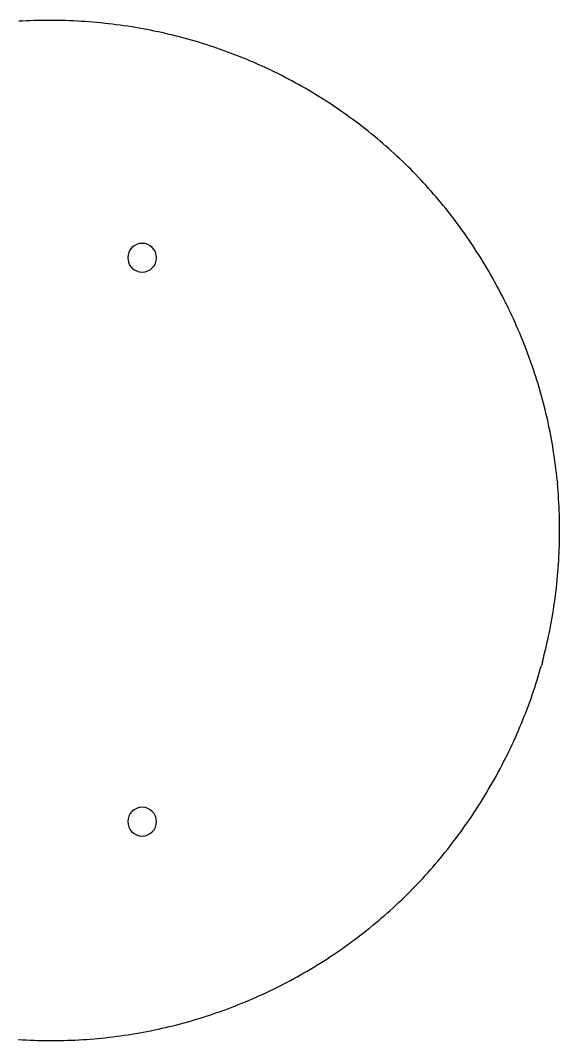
# Model space of a CAD drawing. Header units: millimetres. Extents: x -180 to 2481, y -290 to 1167.
# Drawn here: x 1038.4 to 1113.3, y 1024.7 to 1166.6 of the extents above; entities that cross this region are included whole.
import ezdxf

# ---------------------------------------------------------------- set-up
doc = ezdxf.new("R2010")
doc.units = ezdxf.units.MM

# ---------------------------------------------------------------- blocks, each defined once
blk = doc.blocks.new('Cargo Text')
at = {"color": 7, "ltscale": 0.013322}
for p, q in [((-16.265464, 140.34062), (-15.743146, 140.446118)), ((-67.668363, 45.056944), (-67.862168, 45.55335))]:
    blk.add_line(p, q, dxfattribs=at)
at = {"color": 7, "ltscale": 0.013332}
blk.add_line((-15.743146, 140.446118), (-15.219653, 140.547773), dxfattribs=at)
at = {"color": 7, "ltscale": 0.013343}
blk.add_line((-15.219653, 140.547773), (-14.694989, 140.645582), dxfattribs=at)
at = {"color": 7, "ltscale": 0.013354}
blk.add_line((-14.694989, 140.645582), (-14.169157, 140.73954), dxfattribs=at)
at = {"color": 7, "ltscale": 0.013366}
blk.add_line((-14.169157, 140.73954), (-13.642162, 140.829643), dxfattribs=at)
at = {"color": 7, "ltscale": 0.013379}
blk.add_line((-13.642162, 140.829643), (-13.114008, 140.915886), dxfattribs=at)
at = {"color": 7, "ltscale": 0.013392}
blk.add_line((-13.114008, 140.915886), (-12.584698, 140.998267), dxfattribs=at)
at = {"color": 7, "ltscale": 0.013406}
blk.add_line((-12.584698, 140.998267), (-12.054237, 141.076778), dxfattribs=at)
at = {"color": 7, "ltscale": 0.013421}
blk.add_line((-12.054237, 141.076778), (-11.522629, 141.151417), dxfattribs=at)
at = {"color": 7, "ltscale": 0.013436}
for p, q in [((-11.522629, 141.151417), (-10.989877, 141.222178)), ((-65.518555, 40.157248), (-65.750892, 40.641887))]:
    blk.add_line(p, q, dxfattribs=at)
at = {"color": 7, "ltscale": 0.013452}
blk.add_line((-10.989877, 141.222178), (-10.455987, 141.289056), dxfattribs=at)
at = {"color": 7, "ltscale": 0.013468}
blk.add_line((-10.455987, 141.289056), (-9.920962, 141.352045), dxfattribs=at)
at = {"color": 7, "ltscale": 0.013485}
blk.add_line((-9.920962, 141.352045), (-9.384806, 141.411141), dxfattribs=at)
at = {"color": 7, "ltscale": 0.013503}
blk.add_line((-9.384806, 141.411141), (-8.847524, 141.466337), dxfattribs=at)
at = {"color": 7, "ltscale": 0.013521}
blk.add_line((-8.847524, 141.466337), (-8.30912, 141.517629), dxfattribs=at)
at = {"color": 7, "ltscale": 0.01354}
blk.add_line((-8.30912, 141.517629), (-7.769598, 141.56501), dxfattribs=at)
at = {"color": 7, "ltscale": 0.013559}
blk.add_line((-7.769598, 141.56501), (-7.228962, 141.608475), dxfattribs=at)
at = {"color": 7, "ltscale": 0.01358}
blk.add_line((-7.228962, 141.608475), (-6.687218, 141.648016), dxfattribs=at)
at = {"color": 7, "ltscale": 0.0136}
for p, q in [((-6.687218, 141.648016), (-6.144369, 141.683629)), ((-66.380942, 99.80822), (-66.156857, 100.303939))]:
    blk.add_line(p, q, dxfattribs=at)
at = {"color": 7, "ltscale": 0.013622}
blk.add_line((-6.144369, 141.683629), (-5.60042, 141.715306), dxfattribs=at)
at = {"color": 7, "ltscale": 0.013644}
blk.add_line((-5.60042, 141.715306), (-5.055375, 141.743041), dxfattribs=at)
at = {"color": 7, "ltscale": 0.013666}
blk.add_line((-5.055375, 141.743041), (-4.50924, 141.766828), dxfattribs=at)
at = {"color": 7, "ltscale": 0.01369}
blk.add_line((-4.50924, 141.766828), (-3.962019, 141.78666), dxfattribs=at)
at = {"color": 7, "ltscale": 0.007567}
blk.add_line((-3.962019, 141.78666), (-3.6595, 141.7959), dxfattribs=at)
at = {"color": 7, "ltscale": 0.009631}
blk.add_line((-3.6595, 141.7959), (-3.274403, 141.805833), dxfattribs=at)
at = {"color": 7, "ltscale": 0.013193}
blk.add_line((-3.274403, 141.805833), (-2.746777, 141.815983), dxfattribs=at)
at = {"color": 7, "ltscale": 0.013198}
for p, q in [((-2.746777, 141.815983), (-2.218894, 141.822136)), ((-6.85394, 0.141972), (-7.380427, 0.180914))]:
    blk.add_line(p, q, dxfattribs=at)
at = {"color": 7, "ltscale": 0.013204}
blk.add_line((-2.218894, 141.822136), (-1.690748, 141.824293), dxfattribs=at)
at = {"color": 7, "ltscale": 0.01321}
blk.add_line((-1.690748, 141.824293), (-1.162339, 141.822451), dxfattribs=at)
at = {"color": 7, "ltscale": 0.013218}
blk.add_line((-1.162339, 141.822451), (-0.633669, 141.816608), dxfattribs=at)
at = {"color": 7, "ltscale": 0.013226}
for p, q in [((-0.633669, 141.816608), (-0.104739, 141.806763)), ((-11.05943, 0.565368), (-11.583693, 0.636241))]:
    blk.add_line(p, q, dxfattribs=at)
at = {"color": 7, "ltscale": 0.013234}
blk.add_line((-0.104739, 141.806763), (0.424449, 141.792912), dxfattribs=at)
at = {"color": 7, "ltscale": 0.013244}
for p, q in [((0.424449, 141.792912), (0.953895, 141.775054)), ((-14.197964, 1.050207), (-14.71918, 1.144891))]:
    blk.add_line(p, q, dxfattribs=at)
at = {"color": 7, "ltscale": 0.013254}
for p, q in [((0.953895, 141.775054), (1.483597, 141.753186)), ((-44.974928, 14.684032), (-45.393176, 15.009797)), ((-16.278962, 1.452632), (-16.797491, 1.563091))]:
    blk.add_line(p, q, dxfattribs=at)
at = {"color": 7, "ltscale": 0.013265}
for p, q in [((1.483597, 141.753186), (2.013553, 141.727304)), ((-42.846355, 13.102204), (-43.276959, 13.412235)), ((-18.86375, 2.044152), (-19.378187, 2.174189))]:
    blk.add_line(p, q, dxfattribs=at)
at = {"color": 7, "ltscale": 0.013276}
for p, q in [((2.013553, 141.727304), (2.543762, 141.697406)), ((-69.433527, 50.072495), (-69.588922, 50.58028)), ((-40.213445, 11.310064), (-40.657995, 11.600557)), ((-21.935986, 2.882626), (-22.444442, 3.035906))]:
    blk.add_line(p, q, dxfattribs=at)
at = {"color": 7, "ltscale": 0.013252}
for p, q in [((-21.932238, 138.927455), (-21.423115, 139.075016)), ((-26.458753, 137.428193), (-25.960802, 137.609982)), ((-15.759712, 1.346109), (-16.278962, 1.452632))]:
    blk.add_line(p, q, dxfattribs=at)
at = {"color": 7, "ltscale": 0.013255}
blk.add_line((-21.423115, 139.075016), (-20.912771, 139.218766), dxfattribs=at)
at = {"color": 7, "ltscale": 0.013259}
for p, q in [((-20.912771, 139.218766), (-20.401212, 139.358702)), ((-72.188692, 63.520196), (-72.241469, 64.047938)), ((-17.315267, 1.677479), (-17.832258, 1.79579))]:
    blk.add_line(p, q, dxfattribs=at)
at = {"color": 7, "ltscale": 0.013263}
for p, q in [((-20.401212, 139.358702), (-19.888442, 139.494824)), ((-43.276959, 13.412235), (-43.705145, 13.725453)), ((-18.348429, 1.918016), (-18.86375, 2.044152))]:
    blk.add_line(p, q, dxfattribs=at)
at = {"color": 7, "ltscale": 0.013268}
blk.add_line((-19.888442, 139.494824), (-19.374463, 139.627127), dxfattribs=at)
at = {"color": 7, "ltscale": 0.013274}
blk.add_line((-19.374463, 139.627127), (-18.859282, 139.75561), dxfattribs=at)
at = {"color": 7, "ltscale": 0.01328}
for p, q in [((-18.859282, 139.75561), (-18.342901, 139.880271)), ((-69.111219, 49.060295), (-69.274293, 49.565832))]:
    blk.add_line(p, q, dxfattribs=at)
at = {"color": 7, "ltscale": 0.013287}
for p, q in [((-18.342901, 139.880271), (-17.825325, 140.001105)), ((-36.115613, 8.847323), (-36.579199, 9.107265)), ((-26.469466, 4.399669), (-26.966789, 4.587175)), ((-25.97078, 4.215923), (-26.469466, 4.399669))]:
    blk.add_line(p, q, dxfattribs=at)
at = {"color": 7, "ltscale": 0.013295}
for p, q in [((-17.825325, 140.001105), (-17.306557, 140.11811)), ((-29.653828, 136.158624), (-29.163752, 136.365123)), ((-44.714069, 127.390828), (-44.290111, 127.711855))]:
    blk.add_line(p, q, dxfattribs=at)
at = {"color": 7, "ltscale": 0.013303}
blk.add_line((-17.306557, 140.11811), (-16.786602, 140.231283), dxfattribs=at)
at = {"color": 7, "ltscale": 0.013312}
for p, q in [((-16.786602, 140.231283), (-16.265464, 140.34062)), ((-72.413117, 66.166517), (-72.446142, 66.697991))]:
    blk.add_line(p, q, dxfattribs=at)
at = {"color": 7, "ltscale": 0.01325}
for p, q in [((-25.960802, 137.609982), (-25.461591, 137.787972)), ((-32.074946, 135.073468), (-31.594634, 135.297507)), ((-42.573596, 128.961485), (-42.139323, 129.265272)), ((-72.131977, 62.993245), (-72.188692, 63.520196))]:
    blk.add_line(p, q, dxfattribs=at)
at = {"color": 7, "ltscale": 0.013248}
for p, q in [((-25.461591, 137.787972), (-24.961126, 137.962162)), ((-22.946809, 138.620909), (-22.440138, 138.776086))]:
    blk.add_line(p, q, dxfattribs=at)
at = {"color": 7, "ltscale": 0.013246}
for p, q in [((-24.961126, 137.962162), (-24.459411, 138.132552)), ((-24.459411, 138.132552), (-23.95645, 138.299141)), ((-23.95645, 138.299141), (-23.452248, 138.461927)), ((-23.452248, 138.461927), (-22.946809, 138.620909)), ((-46.222001, 15.670561), (-46.632525, 16.005517)), ((-14.71918, 1.144891), (-15.239773, 1.243526))]:
    blk.add_line(p, q, dxfattribs=at)
at = {"color": 7, "ltscale": 0.013249}
for p, q in [((-22.440138, 138.776086), (-21.932238, 138.927455)), ((-69.725643, 90.767546), (-69.57388, 91.27533)), ((-45.808876, 15.338647), (-46.222001, 15.670561)), ((-15.239773, 1.243526), (-15.759712, 1.346109))]:
    blk.add_line(p, q, dxfattribs=at)
at = {"color": 7, "ltscale": 0.013306}
for p, q in [((-29.163752, 136.365123), (-28.671732, 136.568102)), ((-45.135947, 127.066353), (-44.714069, 127.390828))]:
    blk.add_line(p, q, dxfattribs=at)
at = {"color": 7, "ltscale": 0.009751}
blk.add_line((-28.671732, 136.568102), (-28.310199, 136.714502), dxfattribs=at)
at = {"color": 7, "ltscale": 0.009828}
blk.add_line((-28.310199, 136.714502), (-27.944996, 136.860045), dxfattribs=at)
at = {"color": 7, "ltscale": 0.013264}
for p, q in [((-27.944996, 136.860045), (-27.450859, 137.053223)), ((-69.57388, 91.27533), (-69.418128, 91.782496))]:
    blk.add_line(p, q, dxfattribs=at)
at = {"color": 7, "ltscale": 0.01326}
blk.add_line((-27.450859, 137.053223), (-26.955441, 137.242607), dxfattribs=at)
at = {"color": 7, "ltscale": 0.013256}
for p, q in [((-26.955441, 137.242607), (-26.458753, 137.428193)), ((-44.554156, 14.361372), (-44.974928, 14.684032))]:
    blk.add_line(p, q, dxfattribs=at)
at = {"color": 7, "ltscale": 0.013236}
for p, q in [((-33.029682, 134.614907), (-32.553296, 134.845934)), ((-41.703001, 129.565609), (-41.264637, 129.862495)), ((-58.356833, 113.576033), (-58.040137, 114.000288)), ((-69.87342, 90.25915), (-69.725643, 90.767546))]:
    blk.add_line(p, q, dxfattribs=at)
at = {"color": 7, "ltscale": 0.013243}
for p, q in [((-32.553296, 134.845934), (-32.074946, 135.073468)), ((-46.632525, 16.005517), (-47.040425, 16.343493))]:
    blk.add_line(p, q, dxfattribs=at)
at = {"color": 7, "ltscale": 0.013258}
for p, q in [((-31.594634, 135.297507), (-31.112363, 135.518046)), ((-44.130886, 14.041839), (-44.554156, 14.361372))]:
    blk.add_line(p, q, dxfattribs=at)
at = {"color": 7, "ltscale": 0.013266}
for p, q in [((-31.112363, 135.518046), (-30.628136, 135.735081)), ((-43.43598, 128.343566), (-43.005817, 128.65425))]:
    blk.add_line(p, q, dxfattribs=at)
at = {"color": 7, "ltscale": 0.013275}
for p, q in [((-30.628136, 135.735081), (-30.141957, 135.948608)), ((-43.86408, 128.029435), (-43.43598, 128.343566)), ((-69.888188, 51.599208), (-70.032059, 52.110343)), ((-69.740475, 51.089186), (-69.888188, 51.599208)), ((-69.588922, 50.58028), (-69.740475, 51.089186)), ((-40.657995, 11.600557), (-41.100288, 11.894354)), ((-21.426452, 2.733199), (-21.935986, 2.882626))]:
    blk.add_line(p, q, dxfattribs=at)
at = {"color": 7, "ltscale": 0.013285}
for p, q in [((-30.141957, 135.948608), (-29.653828, 136.158624)), ((-37.040785, 9.370672), (-37.50034, 9.637525)), ((-24.969441, 3.859757), (-25.470761, 4.035949))]:
    blk.add_line(p, q, dxfattribs=at)
at = {"color": 7, "ltscale": 0.013211}
for p, q in [((-35.846544, 133.155594), (-35.382019, 133.407507)), ((-39.042333, 131.295143), (-38.591807, 131.571307)), ((-70.157022, 89.240542), (-70.017212, 89.750147))]:
    blk.add_line(p, q, dxfattribs=at)
at = {"color": 7, "ltscale": 0.013213}
for p, q in [((-35.382019, 133.407507), (-34.915507, 133.655945)), ((-39.490843, 131.015522), (-39.042333, 131.295143))]:
    blk.add_line(p, q, dxfattribs=at)
at = {"color": 7, "ltscale": 0.013217}
for p, q in [((-34.915507, 133.655945), (-34.447015, 133.900908)), ((-39.937333, 130.732446), (-39.490843, 131.015522))]:
    blk.add_line(p, q, dxfattribs=at)
at = {"color": 7, "ltscale": 0.013221}
blk.add_line((-34.447015, 133.900908), (-33.976544, 134.142391), dxfattribs=at)
at = {"color": 7, "ltscale": 0.013225}
for p, q in [((-33.976544, 134.142391), (-33.504099, 134.380392)), ((-40.824234, 130.155931), (-40.381798, 130.445915)), ((-49.039672, 18.077913), (-49.431301, 18.433549))]:
    blk.add_line(p, q, dxfattribs=at)
at = {"color": 7, "ltscale": 0.01323}
for p, q in [((-33.504099, 134.380392), (-33.029682, 134.614907)), ((-41.264637, 129.862495), (-40.824234, 130.155931))]:
    blk.add_line(p, q, dxfattribs=at)
at = {"color": 7, "ltscale": 0.013208}
for p, q in [((-38.13927, 131.844012), (-37.684725, 132.113257)), ((-36.769627, 132.641359), (-36.309082, 132.900211)), ((-71.78949, 60.37085), (-71.865828, 60.893633)), ((-50.96962, 19.8845), (-51.347034, 20.254223))]:
    blk.add_line(p, q, dxfattribs=at)
at = {"color": 7, "ltscale": 0.013207}
for p, q in [((-37.684725, 132.113257), (-37.228176, 132.37904)), ((-37.228176, 132.37904), (-36.769627, 132.641359))]:
    blk.add_line(p, q, dxfattribs=at)
at = {"color": 7, "ltscale": 0.013209}
for p, q in [((-36.309082, 132.900211), (-35.846544, 133.155594)), ((-38.591807, 131.571307), (-38.13927, 131.844012)), ((-8.432879, 0.270794), (-8.958778, 0.321727))]:
    blk.add_line(p, q, dxfattribs=at)
at = {"color": 7, "ltscale": 0.01322}
blk.add_line((-40.381798, 130.445915), (-39.937333, 130.732446), dxfattribs=at)
at = {"color": 7, "ltscale": 0.013242}
blk.add_line((-42.139323, 129.265272), (-41.703001, 129.565609), dxfattribs=at)
at = {"color": 7, "ltscale": 0.013284}
for p, q in [((-44.290111, 127.711855), (-43.86408, 128.029435)), ((-37.50034, 9.637525), (-37.957837, 9.907809))]:
    blk.add_line(p, q, dxfattribs=at)
at = {"color": 7, "ltscale": 0.013257}
for p, q in [((-43.005817, 128.65425), (-42.573596, 128.961485)), ((-58.670815, 113.148712), (-58.356833, 113.576033)), ((-16.797491, 1.563091), (-17.315267, 1.677479))]:
    blk.add_line(p, q, dxfattribs=at)
at = {"color": 7, "ltscale": 0.013342}
blk.add_line((-46.389047, 126.072242), (-45.973442, 126.40706), dxfattribs=at)
at = {"color": 7, "ltscale": 0.01333}
blk.add_line((-45.973442, 126.40706), (-45.55574, 126.738431), dxfattribs=at)
at = {"color": 7, "ltscale": 0.013317}
blk.add_line((-45.55574, 126.738431), (-45.135947, 127.066353), dxfattribs=at)
at = {"color": 7, "ltscale": 0.0134}
for p, q in [((-48.030374, 124.69848), (-47.623219, 125.047095)), ((-60.497404, 110.520225), (-60.199827, 110.966009)), ((-68.215914, 95.314868), (-68.028138, 95.81688))]:
    blk.add_line(p, q, dxfattribs=at)
at = {"color": 7, "ltscale": 0.013385}
blk.add_line((-47.623219, 125.047095), (-47.213941, 125.39226), dxfattribs=at)
at = {"color": 7, "ltscale": 0.01337}
blk.add_line((-47.213941, 125.39226), (-46.802549, 125.733975), dxfattribs=at)
at = {"color": 7, "ltscale": 0.013356}
blk.add_line((-46.802549, 125.733975), (-46.389047, 126.072242), dxfattribs=at)
at = {"color": 7, "ltscale": 0.013469}
blk.add_line((-49.239016, 123.63195), (-49.637616, 123.269503), dxfattribs=at)
at = {"color": 7, "ltscale": 0.01345}
blk.add_line((-49.239016, 123.63195), (-48.838291, 123.990898), dxfattribs=at)
at = {"color": 7, "ltscale": 0.013433}
blk.add_line((-48.838291, 123.990898), (-48.4354, 124.346415), dxfattribs=at)
at = {"color": 7, "ltscale": 0.013416}
blk.add_line((-48.4354, 124.346415), (-48.030374, 124.69848), dxfattribs=at)
at = {"color": 7, "ltscale": 0.012961}
blk.add_line((-51.143956, 121.845795), (-50.771316, 122.206252), dxfattribs=at)
at = {"color": 7, "ltscale": 0.012956}
blk.add_line((-50.771316, 122.206252), (-50.396045, 122.563688), dxfattribs=at)
at = {"color": 7, "ltscale": 0.012952}
blk.add_line((-50.396045, 122.563688), (-50.018144, 122.918105), dxfattribs=at)
at = {"color": 7, "ltscale": 0.012949}
blk.add_line((-50.018144, 122.918105), (-49.637616, 123.269503), dxfattribs=at)
at = {"color": 7, "ltscale": 0.012988}
blk.add_line((-52.608163, 120.373749), (-52.246068, 120.746296), dxfattribs=at)
at = {"color": 7, "ltscale": 0.01298}
blk.add_line((-52.246068, 120.746296), (-51.881334, 121.115818), dxfattribs=at)
at = {"color": 7, "ltscale": 0.012973}
blk.add_line((-51.881334, 121.115818), (-51.513962, 121.482318), dxfattribs=at)
at = {"color": 7, "ltscale": 0.012967}
blk.add_line((-51.513962, 121.482318), (-51.143956, 121.845795), dxfattribs=at)
at = {"color": 7, "ltscale": 0.013027}
blk.add_line((-54.030097, 118.853295), (-53.678586, 119.237952), dxfattribs=at)
at = {"color": 7, "ltscale": 0.013016}
blk.add_line((-53.678586, 119.237952), (-53.324425, 119.619579), dxfattribs=at)
at = {"color": 7, "ltscale": 0.013006}
blk.add_line((-53.324425, 119.619579), (-52.967617, 119.998178), dxfattribs=at)
at = {"color": 7, "ltscale": 0.012997}
blk.add_line((-52.967617, 119.998178), (-52.608163, 120.373749), dxfattribs=at)
at = {"color": 7, "ltscale": 0.013064}
blk.add_line((-55.068693, 117.681126), (-54.725154, 118.074884), dxfattribs=at)
at = {"color": 7, "ltscale": 0.013051}
blk.add_line((-54.725154, 118.074884), (-54.378954, 118.465607), dxfattribs=at)
at = {"color": 7, "ltscale": 0.013038}
blk.add_line((-54.378954, 118.465607), (-54.030097, 118.853295), dxfattribs=at)
at = {"color": 7, "ltscale": 0.013124}
for p, q in [((-56.416167, 116.075688), (-56.083309, 116.481613)), ((-71.336507, 84.112523), (-71.236423, 84.627867))]:
    blk.add_line(p, q, dxfattribs=at)
at = {"color": 7, "ltscale": 0.013108}
for p, q in [((-56.083309, 116.481613), (-55.747775, 116.884492)), ((-71.697178, 82.045717), (-71.612959, 82.563224))]:
    blk.add_line(p, q, dxfattribs=at)
at = {"color": 7, "ltscale": 0.013092}
blk.add_line((-55.747775, 116.884492), (-55.409568, 117.284329), dxfattribs=at)
at = {"color": 7, "ltscale": 0.013078}
blk.add_line((-55.409568, 117.284329), (-55.068693, 117.681126), dxfattribs=at)
at = {"color": 7, "ltscale": 0.013176}
for p, q in [((-57.398632, 114.839614), (-57.073833, 115.254691)), ((-71.349206, 57.770369), (-71.445061, 58.288627))]:
    blk.add_line(p, q, dxfattribs=at)
at = {"color": 7, "ltscale": 0.013158}
for p, q in [((-57.073833, 115.254691), (-56.746343, 115.666715)), ((-70.92692, 55.706951), (-71.038313, 56.221335)), ((-1.587302, -0.027381), (-2.113621, -0.028451))]:
    blk.add_line(p, q, dxfattribs=at)
at = {"color": 7, "ltscale": 0.01314}
for p, q in [((-56.746343, 115.666715), (-56.416167, 116.075688)), ((-56.974801, 26.526721), (-57.299793, 26.93978))]:
    blk.add_line(p, q, dxfattribs=at)
at = {"color": 7, "ltscale": 0.013215}
for p, q in [((-58.040137, 114.000288), (-57.720735, 114.421481)), ((-50.206147, 19.153389), (-50.589316, 19.517547))]:
    blk.add_line(p, q, dxfattribs=at)
at = {"color": 7, "ltscale": 0.013195}
blk.add_line((-57.720735, 114.421481), (-57.398632, 114.839614), dxfattribs=at)
at = {"color": 7, "ltscale": 0.013325}
blk.add_line((-59.596428, 111.848324), (-59.290619, 112.284861), dxfattribs=at)
at = {"color": 7, "ltscale": 0.013301}
for p, q in [((-59.290619, 112.284861), (-58.982079, 112.718323)), ((-72.376133, 65.635759), (-72.413117, 66.166517)), ((-68.238246, 46.549619), (-68.420522, 47.049476))]:
    blk.add_line(p, q, dxfattribs=at)
at = {"color": 7, "ltscale": 0.013279}
for p, q in [((-58.982079, 112.718323), (-58.670815, 113.148712)), ((-72.290305, 64.576455), (-72.335194, 65.105734)), ((-39.31769, 10.739066), (-39.766668, 11.022894)), ((-22.951789, 3.193028), (-23.457994, 3.353984))]:
    blk.add_line(p, q, dxfattribs=at)
at = {"color": 7, "ltscale": 0.013374}
blk.add_line((-60.199827, 110.966009), (-59.899499, 111.408708), dxfattribs=at)
at = {"color": 7, "ltscale": 0.013349}
for p, q in [((-59.899499, 111.408708), (-59.596428, 111.848324)), ((-72.500297, 67.763032), (-72.521419, 68.296569))]:
    blk.add_line(p, q, dxfattribs=at)
at = {"color": 7, "ltscale": 0.013481}
blk.add_line((-61.373556, 109.16432), (-61.084276, 109.619384), dxfattribs=at)
at = {"color": 7, "ltscale": 0.013453}
blk.add_line((-61.084276, 109.619384), (-60.792222, 110.071351), dxfattribs=at)
at = {"color": 7, "ltscale": 0.013426}
blk.add_line((-60.792222, 110.071351), (-60.497404, 110.520225), dxfattribs=at)
at = {"color": 7, "ltscale": 0.013568}
blk.add_line((-62.224683, 107.78051), (-61.943768, 108.244887), dxfattribs=at)
at = {"color": 7, "ltscale": 0.013538}
blk.add_line((-61.943768, 108.244887), (-61.660056, 108.706155), dxfattribs=at)
at = {"color": 7, "ltscale": 0.013509}
blk.add_line((-61.660056, 108.706155), (-61.373556, 109.16432), dxfattribs=at)
at = {"color": 7, "ltscale": 0.013662}
blk.add_line((-63.050566, 106.368693), (-62.778091, 106.842417), dxfattribs=at)
at = {"color": 7, "ltscale": 0.01363}
blk.add_line((-62.778091, 106.842417), (-62.502794, 107.313021), dxfattribs=at)
at = {"color": 7, "ltscale": 0.013599}
blk.add_line((-62.502794, 107.313021), (-62.224683, 107.78051), dxfattribs=at)
at = {"color": 7, "ltscale": 0.013763}
blk.add_line((-63.850969, 104.928765), (-63.587014, 105.411871), dxfattribs=at)
at = {"color": 7, "ltscale": 0.013729}
blk.add_line((-63.587014, 105.411871), (-63.32021, 105.891845), dxfattribs=at)
at = {"color": 7, "ltscale": 0.013695}
blk.add_line((-63.32021, 105.891845), (-63.050566, 106.368693), dxfattribs=at)
at = {"color": 7, "ltscale": 0.01387}
blk.add_line((-64.625642, 103.460624), (-64.370293, 103.953146), dxfattribs=at)
at = {"color": 7, "ltscale": 0.013833}
blk.add_line((-64.370293, 103.953146), (-64.112065, 104.442525), dxfattribs=at)
at = {"color": 7, "ltscale": 0.013798}
blk.add_line((-64.112065, 104.442525), (-63.850969, 104.928765), dxfattribs=at)
at = {"color": 7, "ltscale": 0.013706}
blk.add_line((-65.460246, 101.786654), (-65.219908, 102.279386), dxfattribs=at)
at = {"color": 7, "ltscale": 0.008643}
blk.add_line((-65.219908, 102.279386), (-65.066507, 102.589209), dxfattribs=at)
at = {"color": 7, "ltscale": 0.01051}
blk.add_line((-65.066507, 102.589209), (-64.878075, 102.965011), dxfattribs=at)
at = {"color": 7, "ltscale": 0.013905}
blk.add_line((-64.878075, 102.965011), (-64.625642, 103.460624), dxfattribs=at)
at = {"color": 7, "ltscale": 0.013626}
blk.add_line((-66.156857, 100.303939), (-65.928716, 100.798923), dxfattribs=at)
at = {"color": 7, "ltscale": 0.013652}
blk.add_line((-65.928716, 100.798923), (-65.696513, 101.293164), dxfattribs=at)
at = {"color": 7, "ltscale": 0.013678}
blk.add_line((-65.696513, 101.293164), (-65.460246, 101.786654), dxfattribs=at)
at = {"color": 7, "ltscale": 0.013551}
blk.add_line((-66.816963, 98.814607), (-66.600976, 99.311773), dxfattribs=at)
at = {"color": 7, "ltscale": 0.013576}
blk.add_line((-66.600976, 99.311773), (-66.380942, 99.80822), dxfattribs=at)
at = {"color": 7, "ltscale": 0.013505}
blk.add_line((-67.236814, 97.818142), (-67.028908, 98.316727), dxfattribs=at)
at = {"color": 7, "ltscale": 0.013528}
blk.add_line((-67.028908, 98.316727), (-66.816963, 98.814607), dxfattribs=at)
at = {"color": 7, "ltscale": 0.01344}
blk.add_line((-67.836344, 96.31822), (-67.640528, 96.818881), dxfattribs=at)
at = {"color": 7, "ltscale": 0.013461}
blk.add_line((-67.640528, 96.818881), (-67.440686, 97.318858), dxfattribs=at)
at = {"color": 7, "ltscale": 0.013483}
for p, q in [((-67.440686, 97.318858), (-67.236814, 97.818142)), ((-64.79834, 38.710562), (-65.042283, 39.191581))]:
    blk.add_line(p, q, dxfattribs=at)
at = {"color": 7, "ltscale": 0.01338}
blk.add_line((-68.399675, 94.812191), (-68.215914, 95.314868), dxfattribs=at)
at = {"color": 7, "ltscale": 0.013419}
blk.add_line((-68.028138, 95.81688), (-67.836344, 96.31822), dxfattribs=at)
at = {"color": 7, "ltscale": 0.013326}
blk.add_line((-68.926906, 93.300228), (-68.755168, 93.804865), dxfattribs=at)
at = {"color": 7, "ltscale": 0.013344}
blk.add_line((-68.755168, 93.804865), (-68.579425, 94.308854), dxfattribs=at)
at = {"color": 7, "ltscale": 0.013362}
for p, q in [((-68.579425, 94.308854), (-68.399675, 94.812191)), ((-72.521419, 68.296569), (-72.538564, 68.830763))]:
    blk.add_line(p, q, dxfattribs=at)
at = {"color": 7, "ltscale": 0.013278}
for p, q in [((-69.418128, 91.782496), (-69.258383, 92.289038)), ((-39.766668, 11.022894), (-40.213445, 11.310064)), ((-22.444442, 3.035906), (-22.951789, 3.193028))]:
    blk.add_line(p, q, dxfattribs=at)
at = {"color": 7, "ltscale": 0.013294}
blk.add_line((-69.258383, 92.289038), (-69.094644, 92.79495), dxfattribs=at)
at = {"color": 7, "ltscale": 0.01331}
blk.add_line((-69.094644, 92.79495), (-68.926906, 93.300228), dxfattribs=at)
at = {"color": 7, "ltscale": 0.013223}
for p, q in [((-70.017212, 89.750147), (-69.87342, 90.25915)), ((-10.534774, 0.498477), (-11.05943, 0.565368))]:
    blk.add_line(p, q, dxfattribs=at)
at = {"color": 7, "ltscale": 0.013178}
for p, q in [((-70.552579, 87.70817), (-70.424704, 88.219548)), ((-53.906145, 22.917849), (-54.259643, 23.308868))]:
    blk.add_line(p, q, dxfattribs=at)
at = {"color": 7, "ltscale": 0.013188}
for p, q in [((-70.424704, 88.219548), (-70.292852, 88.730341)), ((-71.537021, 58.807818), (-71.625082, 59.327928))]:
    blk.add_line(p, q, dxfattribs=at)
at = {"color": 7, "ltscale": 0.013199}
blk.add_line((-70.292852, 88.730341), (-70.157022, 89.240542), dxfattribs=at)
at = {"color": 7, "ltscale": 0.013151}
for p, q in [((-70.912367, 86.170567), (-70.79641, 86.683674)), ((-70.692516, 54.681206), (-70.811653, 55.19357))]:
    blk.add_line(p, q, dxfattribs=at)
at = {"color": 7, "ltscale": 0.01316}
blk.add_line((-70.79641, 86.683674), (-70.676481, 87.19621), dxfattribs=at)
at = {"color": 7, "ltscale": 0.013168}
blk.add_line((-70.676481, 87.19621), (-70.552579, 87.70817), dxfattribs=at)
at = {"color": 7, "ltscale": 0.01313}
for p, q in [((-71.236423, 84.627867), (-71.132373, 85.142658)), ((-57.621519, 27.355158), (-57.939961, 27.772828))]:
    blk.add_line(p, q, dxfattribs=at)
at = {"color": 7, "ltscale": 0.013136}
blk.add_line((-71.132373, 85.142658), (-71.024355, 85.656893), dxfattribs=at)
at = {"color": 7, "ltscale": 0.013143}
for p, q in [((-71.024355, 85.656893), (-70.912367, 86.170567)), ((-70.311927, 53.150361), (-70.442649, 53.659588))]:
    blk.add_line(p, q, dxfattribs=at)
at = {"color": 7, "ltscale": 0.013119}
blk.add_line((-71.432623, 83.596631), (-71.336507, 84.112523), dxfattribs=at)
at = {"color": 7, "ltscale": 0.013111}
blk.add_line((-71.612959, 82.563224), (-71.524774, 83.080197), dxfattribs=at)
at = {"color": 7, "ltscale": 0.013115}
blk.add_line((-71.524774, 83.080197), (-71.432623, 83.596631), dxfattribs=at)
at = {"color": 7, "ltscale": 0.013102}
for p, q in [((-71.926041, 80.490039), (-71.853719, 81.00912)), ((-72.058784, 79.450331), (-71.994396, 79.970441)), ((-71.994396, 79.970441), (-71.926041, 80.490039))]:
    blk.add_line(p, q, dxfattribs=at)
at = {"color": 7, "ltscale": 0.013104}
for p, q in [((-71.853719, 81.00912), (-71.777431, 81.527681)), ((-72.175656, 78.408594), (-72.119205, 78.929714))]:
    blk.add_line(p, q, dxfattribs=at)
at = {"color": 7, "ltscale": 0.013105}
blk.add_line((-71.777431, 81.527681), (-71.697178, 82.045717), dxfattribs=at)
at = {"color": 7, "ltscale": 0.013103}
blk.add_line((-72.119205, 78.929714), (-72.058784, 79.450331), dxfattribs=at)
at = {"color": 7, "ltscale": 0.013106}
blk.add_line((-72.228136, 77.88698), (-72.175656, 78.408594), dxfattribs=at)
at = {"color": 7, "ltscale": 0.013598}
blk.add_line((-72.358669, 76.369907), (-72.315655, 76.912104), dxfattribs=at)
at = {"color": 7, "ltscale": 0.013616}
blk.add_line((-72.315655, 76.912104), (-72.268598, 77.454707), dxfattribs=at)
at = {"color": 7, "ltscale": 0.010854}
blk.add_line((-72.228136, 77.88698), (-72.268598, 77.454707), dxfattribs=at)
at = {"color": 7, "ltscale": 0.013544}
blk.add_line((-72.463486, 74.745913), (-72.43258, 75.286795), dxfattribs=at)
at = {"color": 7, "ltscale": 0.013562}
blk.add_line((-72.43258, 75.286795), (-72.397642, 75.828132), dxfattribs=at)
at = {"color": 7, "ltscale": 0.013579}
blk.add_line((-72.397642, 75.828132), (-72.358669, 76.369907), dxfattribs=at)
at = {"color": 7, "ltscale": 0.01351}
blk.add_line((-72.51322, 73.665577), (-72.490365, 74.205502), dxfattribs=at)
at = {"color": 7, "ltscale": 0.013527}
blk.add_line((-72.490365, 74.205502), (-72.463486, 74.745913), dxfattribs=at)
at = {"color": 7, "ltscale": 0.013462}
blk.add_line((-72.557688, 72.048883), (-72.546878, 72.587252), dxfattribs=at)
at = {"color": 7, "ltscale": 0.013478}
blk.add_line((-72.546878, 72.587252), (-72.532056, 73.126155), dxfattribs=at)
at = {"color": 7, "ltscale": 0.013494}
blk.add_line((-72.532056, 73.126155), (-72.51322, 73.665577), dxfattribs=at)
at = {"color": 7, "ltscale": 0.013432}
blk.add_line((-72.567294, 70.973811), (-72.564492, 71.511064), dxfattribs=at)
at = {"color": 7, "ltscale": 0.013417}
blk.add_line((-72.566098, 70.437139), (-72.567294, 70.973811), dxfattribs=at)
at = {"color": 7, "ltscale": 0.013447}
blk.add_line((-72.564492, 71.511064), (-72.557688, 72.048883), dxfattribs=at)
at = {"color": 7, "ltscale": 0.013403}
blk.add_line((-72.560908, 69.901063), (-72.566098, 70.437139), dxfattribs=at)
at = {"color": 7, "ltscale": 0.013389}
blk.add_line((-72.551728, 69.3656), (-72.560908, 69.901063), dxfattribs=at)
at = {"color": 7, "ltscale": 0.013375}
blk.add_line((-72.538564, 68.830763), (-72.551728, 69.3656), dxfattribs=at)
at = {"color": 7, "ltscale": 0.013336}
blk.add_line((-72.475204, 67.230168), (-72.500297, 67.763032), dxfattribs=at)
at = {"color": 7, "ltscale": 0.013324}
blk.add_line((-72.446142, 66.697991), (-72.475204, 67.230168), dxfattribs=at)
at = {"color": 7, "ltscale": 0.01329}
for p, q in [((-72.335194, 65.105734), (-72.376133, 65.635759)), ((-34.241844, 7.842522), (-34.713141, 8.088445)), ((-33.768692, 7.600143), (-34.241844, 7.842522)), ((-28.450261, 5.172138), (-28.941816, 5.374566)), ((-27.957218, 4.973421), (-28.450261, 5.172138))]:
    blk.add_line(p, q, dxfattribs=at)
at = {"color": 7, "ltscale": 0.013269}
for p, q in [((-72.241469, 64.047938), (-72.290305, 64.576455)), ((-41.977997, 12.491786), (-42.413358, 12.795381)), ((-19.891708, 2.30812), (-20.404281, 2.445938))]:
    blk.add_line(p, q, dxfattribs=at)
at = {"color": 7, "ltscale": 0.013241}
for p, q in [((-72.071329, 62.467099), (-72.131977, 62.993245)), ((-13.676158, 0.959481), (-14.197964, 1.050207))]:
    blk.add_line(p, q, dxfattribs=at)
at = {"color": 7, "ltscale": 0.013232}
for p, q in [((-72.006752, 61.941772), (-72.071329, 62.467099)), ((-12.10753, 0.711093), (-12.630908, 0.78992))]:
    blk.add_line(p, q, dxfattribs=at)
at = {"color": 7, "ltscale": 0.013224}
blk.add_line((-71.93825, 61.417278), (-72.006752, 61.941772), dxfattribs=at)
at = {"color": 7, "ltscale": 0.013216}
for p, q in [((-71.865828, 60.893633), (-71.93825, 61.417278)), ((-9.484415, 0.376654), (-10.009758, 0.435572))]:
    blk.add_line(p, q, dxfattribs=at)
at = {"color": 7, "ltscale": 0.013201}
for p, q in [((-71.70924, 59.848944), (-71.78949, 60.37085)), ((-51.721535, 20.626693), (-52.093103, 21.001887))]:
    blk.add_line(p, q, dxfattribs=at)
at = {"color": 7, "ltscale": 0.013194}
for p, q in [((-71.625082, 59.327928), (-71.70924, 59.848944)), ((-52.461713, 21.379779), (-52.827344, 21.760346)), ((-6.327323, 0.107029), (-6.85394, 0.141972))]:
    blk.add_line(p, q, dxfattribs=at)
at = {"color": 7, "ltscale": 0.013182}
for p, q in [((-71.445061, 58.288627), (-71.537021, 58.807818)), ((-53.549582, 22.529405), (-53.906145, 22.917849))]:
    blk.add_line(p, q, dxfattribs=at)
at = {"color": 7, "ltscale": 0.013171}
for p, q in [((-71.24946, 57.253058), (-71.349206, 57.770369)), ((-3.166716, -0.018591), (-3.693428, -0.00766))]:
    blk.add_line(p, q, dxfattribs=at)
at = {"color": 7, "ltscale": 0.013166}
for p, q in [((-71.145828, 56.736709), (-71.24946, 57.253058)), ((-54.957359, 24.098534), (-55.301536, 24.497131)), ((-2.640103, -0.025521), (-3.166716, -0.018591))]:
    blk.add_line(p, q, dxfattribs=at)
at = {"color": 7, "ltscale": 0.013162}
for p, q in [((-71.038313, 56.221335), (-71.145828, 56.736709)), ((-2.113621, -0.028451), (-2.640103, -0.025521))]:
    blk.add_line(p, q, dxfattribs=at)
at = {"color": 7, "ltscale": 0.013154}
for p, q in [((-70.811653, 55.19357), (-70.92692, 55.706951)), ((-1.06118, -0.022313), (-1.587302, -0.027381))]:
    blk.add_line(p, q, dxfattribs=at)
at = {"color": 7, "ltscale": 0.013148}
for p, q in [((-70.569513, 54.169875), (-70.692516, 54.681206)), ((-56.315098, 25.707666), (-56.646563, 26.116008))]:
    blk.add_line(p, q, dxfattribs=at)
at = {"color": 7, "ltscale": 0.013146}
blk.add_line((-70.442649, 53.659588), (-70.569513, 54.169875), dxfattribs=at)
at = {"color": 7, "ltscale": 0.013142}
blk.add_line((-70.177351, 52.642205), (-70.311927, 53.150361), dxfattribs=at)
at = {"color": 7, "ltscale": 0.013784}
blk.add_line((-70.177351, 52.642205), (-70.032059, 52.110343), dxfattribs=at)
at = {"color": 7, "ltscale": 0.013277}
blk.add_line((-69.274293, 49.565832), (-69.433527, 50.072495), dxfattribs=at)
at = {"color": 7, "ltscale": 0.013283}
for p, q in [((-68.944305, 48.555888), (-69.111219, 49.060295)), ((-37.957837, 9.907809), (-38.413247, 10.181505)), ((-24.466852, 3.687359), (-24.969441, 3.859757))]:
    blk.add_line(p, q, dxfattribs=at)
at = {"color": 7, "ltscale": 0.013286}
for p, q in [((-68.773551, 48.052614), (-68.944305, 48.555888)), ((-36.579199, 9.107265), (-37.040785, 9.370672)), ((-25.470761, 4.035949), (-25.97078, 4.215923))]:
    blk.add_line(p, q, dxfattribs=at)
at = {"color": 7, "ltscale": 0.013291}
for p, q in [((-68.598957, 47.550475), (-68.773551, 48.052614)), ((-33.293717, 7.361325), (-33.768692, 7.600143)), ((-32.816947, 7.126081), (-33.293717, 7.361325)), ((-32.338412, 6.894428), (-32.816947, 7.126081)), ((-30.407235, 6.004001), (-30.892525, 6.221151)), ((-29.920334, 5.790511), (-30.407235, 6.004001)), ((-29.43185, 5.580695), (-29.920334, 5.790511)), ((-28.941816, 5.374566), (-29.43185, 5.580695))]:
    blk.add_line(p, q, dxfattribs=at)
at = {"color": 7, "ltscale": 0.013296}
blk.add_line((-68.420522, 47.049476), (-68.598957, 47.550475), dxfattribs=at)
at = {"color": 7, "ltscale": 0.013308}
blk.add_line((-68.052129, 46.05091), (-68.238246, 46.549619), dxfattribs=at)
at = {"color": 7, "ltscale": 0.013315}
blk.add_line((-67.862168, 45.55335), (-68.052129, 46.05091), dxfattribs=at)
at = {"color": 7, "ltscale": 0.013331}
blk.add_line((-67.470714, 44.561697), (-67.668363, 45.056944), dxfattribs=at)
at = {"color": 7, "ltscale": 0.01334}
blk.add_line((-67.269218, 44.067611), (-67.470714, 44.561697), dxfattribs=at)
at = {"color": 7, "ltscale": 0.01335}
blk.add_line((-67.063873, 43.57469), (-67.269218, 44.067611), dxfattribs=at)
at = {"color": 7, "ltscale": 0.01336}
blk.add_line((-66.854679, 43.08294), (-67.063873, 43.57469), dxfattribs=at)
at = {"color": 7, "ltscale": 0.013371}
blk.add_line((-66.641633, 42.592364), (-66.854679, 43.08294), dxfattribs=at)
at = {"color": 7, "ltscale": 0.013383}
blk.add_line((-66.424734, 42.102966), (-66.641633, 42.592364), dxfattribs=at)
at = {"color": 7, "ltscale": 0.013395}
blk.add_line((-66.203979, 41.614751), (-66.424734, 42.102966), dxfattribs=at)
at = {"color": 7, "ltscale": 0.013408}
blk.add_line((-65.979365, 41.127723), (-66.203979, 41.614751), dxfattribs=at)
at = {"color": 7, "ltscale": 0.013422}
blk.add_line((-65.750892, 40.641887), (-65.979365, 41.127723), dxfattribs=at)
at = {"color": 7, "ltscale": 0.013451}
blk.add_line((-65.282353, 39.673811), (-65.518555, 40.157248), dxfattribs=at)
at = {"color": 7, "ltscale": 0.013467}
blk.add_line((-65.042283, 39.191581), (-65.282353, 39.673811), dxfattribs=at)
at = {"color": 7, "ltscale": 0.013501}
blk.add_line((-64.550524, 38.23076), (-64.79834, 38.710562), dxfattribs=at)
at = {"color": 7, "ltscale": 0.013518}
blk.add_line((-64.29883, 37.75218), (-64.550524, 38.23076), dxfattribs=at)
at = {"color": 7, "ltscale": 0.013537}
blk.add_line((-64.043255, 37.274828), (-64.29883, 37.75218), dxfattribs=at)
at = {"color": 7, "ltscale": 0.013556}
blk.add_line((-63.783795, 36.798709), (-64.043255, 37.274828), dxfattribs=at)
at = {"color": 7, "ltscale": 0.013575}
blk.add_line((-63.520448, 36.323829), (-63.783795, 36.798709), dxfattribs=at)
at = {"color": 7, "ltscale": 0.013596}
blk.add_line((-63.253209, 35.850195), (-63.520448, 36.323829), dxfattribs=at)
at = {"color": 7, "ltscale": 0.013617}
blk.add_line((-62.982075, 35.377811), (-63.253209, 35.850195), dxfattribs=at)
at = {"color": 7, "ltscale": 0.013638}
blk.add_line((-62.707042, 34.906684), (-62.982075, 35.377811), dxfattribs=at)
at = {"color": 7, "ltscale": 0.013661}
blk.add_line((-62.428105, 34.43682), (-62.707042, 34.906684), dxfattribs=at)
at = {"color": 7, "ltscale": 0.013683}
blk.add_line((-62.145262, 33.968226), (-62.428105, 34.43682), dxfattribs=at)
at = {"color": 7, "ltscale": 0.013707}
blk.add_line((-61.858507, 33.500908), (-62.145262, 33.968226), dxfattribs=at)
at = {"color": 7, "ltscale": 0.013731}
blk.add_line((-61.567837, 33.034873), (-61.858507, 33.500908), dxfattribs=at)
at = {"color": 7, "ltscale": 0.013756}
blk.add_line((-61.273247, 32.570128), (-61.567837, 33.034873), dxfattribs=at)
at = {"color": 7, "ltscale": 0.013782}
blk.add_line((-60.974732, 32.106679), (-61.273247, 32.570128), dxfattribs=at)
at = {"color": 7, "ltscale": 0.013808}
blk.add_line((-60.672289, 31.644534), (-60.974732, 32.106679), dxfattribs=at)
at = {"color": 7, "ltscale": 0.013835}
blk.add_line((-60.365913, 31.1837), (-60.672289, 31.644534), dxfattribs=at)
at = {"color": 7, "ltscale": 0.013862}
blk.add_line((-60.055598, 30.724184), (-60.365913, 31.1837), dxfattribs=at)
at = {"color": 7, "ltscale": 0.01389}
blk.add_line((-59.741341, 30.265995), (-60.055598, 30.724184), dxfattribs=at)
at = {"color": 7, "ltscale": 0.013917}
blk.add_line((-59.423168, 29.809183), (-59.741341, 30.265995), dxfattribs=at)
at = {"color": 7, "ltscale": 0.010131}
blk.add_line((-59.189504, 29.478103), (-59.423168, 29.809183), dxfattribs=at)
at = {"color": 7, "ltscale": 0.000379}
blk.add_line((-59.180525, 29.465904), (-59.189288, 29.478257), dxfattribs=at)
at = {"color": 7, "ltscale": 0.013112}
blk.add_line((-58.875401, 29.039329), (-59.180525, 29.465904), dxfattribs=at)
at = {"color": 7, "ltscale": 0.013116}
blk.add_line((-58.56692, 28.61494), (-58.875401, 29.039329), dxfattribs=at)
at = {"color": 7, "ltscale": 0.013121}
blk.add_line((-58.255101, 28.192764), (-58.56692, 28.61494), dxfattribs=at)
at = {"color": 7, "ltscale": 0.013126}
blk.add_line((-57.939961, 27.772828), (-58.255101, 28.192764), dxfattribs=at)
at = {"color": 7, "ltscale": 0.013135}
blk.add_line((-57.299793, 26.93978), (-57.621519, 27.355158), dxfattribs=at)
at = {"color": 7, "ltscale": 0.013144}
blk.add_line((-56.646563, 26.116008), (-56.974801, 26.526721), dxfattribs=at)
at = {"color": 7, "ltscale": 0.013153}
blk.add_line((-55.980426, 25.301722), (-56.315098, 25.707666), dxfattribs=at)
at = {"color": 7, "ltscale": 0.013157}
blk.add_line((-55.642565, 24.898202), (-55.980426, 25.301722), dxfattribs=at)
at = {"color": 7, "ltscale": 0.013161}
blk.add_line((-55.301536, 24.497131), (-55.642565, 24.898202), dxfattribs=at)
at = {"color": 7, "ltscale": 0.01317}
blk.add_line((-54.610055, 23.702438), (-54.957359, 24.098534), dxfattribs=at)
at = {"color": 7, "ltscale": 0.013174}
blk.add_line((-54.259643, 23.308868), (-54.610055, 23.702438), dxfattribs=at)
at = {"color": 7, "ltscale": 0.013186}
blk.add_line((-53.189974, 22.143563), (-53.549582, 22.529405), dxfattribs=at)
at = {"color": 7, "ltscale": 0.01319}
blk.add_line((-52.827344, 21.760346), (-53.189974, 22.143563), dxfattribs=at)
at = {"color": 7, "ltscale": 0.013197}
blk.add_line((-52.093103, 21.001887), (-52.461713, 21.379779), dxfattribs=at)
at = {"color": 7, "ltscale": 0.013205}
for p, q in [((-51.347034, 20.254223), (-51.721535, 20.626693)), ((-7.906751, 0.223856), (-8.432879, 0.270794))]:
    blk.add_line(p, q, dxfattribs=at)
at = {"color": 7, "ltscale": 0.013212}
for p, q in [((-50.589316, 19.517547), (-50.96962, 19.8845)), ((-8.958778, 0.321727), (-9.484415, 0.376654))]:
    blk.add_line(p, q, dxfattribs=at)
at = {"color": 7, "ltscale": 0.013219}
for p, q in [((-49.820134, 18.792048), (-50.206147, 19.153389)), ((-10.009758, 0.435572), (-10.534774, 0.498477))]:
    blk.add_line(p, q, dxfattribs=at)
at = {"color": 7, "ltscale": 0.013222}
blk.add_line((-49.431301, 18.433549), (-49.820134, 18.792048), dxfattribs=at)
at = {"color": 7, "ltscale": 0.013228}
blk.add_line((-48.645271, 17.725165), (-49.039672, 18.077913), dxfattribs=at)
at = {"color": 7, "ltscale": 0.013231}
blk.add_line((-48.248121, 17.375326), (-48.645271, 17.725165), dxfattribs=at)
at = {"color": 7, "ltscale": 0.013235}
for p, q in [((-47.848247, 17.02842), (-48.248121, 17.375326)), ((-12.630908, 0.78992), (-13.153795, 0.872717))]:
    blk.add_line(p, q, dxfattribs=at)
at = {"color": 7, "ltscale": 0.013237}
blk.add_line((-47.445673, 16.684468), (-47.848247, 17.02842), dxfattribs=at)
at = {"color": 7, "ltscale": 0.01324}
blk.add_line((-47.040425, 16.343493), (-47.445673, 16.684468), dxfattribs=at)
at = {"color": 7, "ltscale": 0.013251}
blk.add_line((-45.393176, 15.009797), (-45.808876, 15.338647), dxfattribs=at)
at = {"color": 7, "ltscale": 0.013261}
for p, q in [((-43.705145, 13.725453), (-44.130886, 14.041839)), ((-17.832258, 1.79579), (-18.348429, 1.918016))]:
    blk.add_line(p, q, dxfattribs=at)
at = {"color": 7, "ltscale": 0.013267}
for p, q in [((-42.413358, 12.795381), (-42.846355, 13.102204)), ((-19.378187, 2.174189), (-19.891708, 2.30812))]:
    blk.add_line(p, q, dxfattribs=at)
at = {"color": 7, "ltscale": 0.013271}
for p, q in [((-41.540298, 12.191437), (-41.977997, 12.491786)), ((-20.404281, 2.445938), (-20.915873, 2.587634))]:
    blk.add_line(p, q, dxfattribs=at)
at = {"color": 7, "ltscale": 0.013273}
for p, q in [((-41.100288, 11.894354), (-41.540298, 12.191437)), ((-20.915873, 2.587634), (-21.426452, 2.733199))]:
    blk.add_line(p, q, dxfattribs=at)
at = {"color": 7, "ltscale": 0.013281}
for p, q in [((-38.866541, 10.458596), (-39.31769, 10.739066)), ((-23.457994, 3.353984), (-23.963026, 3.518765))]:
    blk.add_line(p, q, dxfattribs=at)
at = {"color": 7, "ltscale": 0.013282}
for p, q in [((-38.413247, 10.181505), (-38.866541, 10.458596)), ((-23.963026, 3.518765), (-24.466852, 3.687359))]:
    blk.add_line(p, q, dxfattribs=at)
at = {"color": 7, "ltscale": 0.013288}
for p, q in [((-35.650055, 8.590861), (-36.115613, 8.847323)), ((-26.966789, 4.587175), (-27.462717, 4.778429))]:
    blk.add_line(p, q, dxfattribs=at)
at = {"color": 7, "ltscale": 0.013289}
for p, q in [((-35.182555, 8.337897), (-35.650055, 8.590861)), ((-34.713141, 8.088445), (-35.182555, 8.337897)), ((-27.462717, 4.778429), (-27.957218, 4.973421))]:
    blk.add_line(p, q, dxfattribs=at)
at = {"color": 7, "ltscale": 0.013292}
for p, q in [((-31.858144, 6.666379), (-32.338412, 6.894428)), ((-31.376171, 6.441948), (-31.858144, 6.666379)), ((-30.892525, 6.221151), (-31.376171, 6.441948))]:
    blk.add_line(p, q, dxfattribs=at)
at = {"color": 7, "ltscale": 0.013238}
blk.add_line((-13.153795, 0.872717), (-13.676158, 0.959481), dxfattribs=at)
at = {"color": 7, "ltscale": 0.013229}
blk.add_line((-11.583693, 0.636241), (-12.10753, 0.711093), dxfattribs=at)
at = {"color": 7, "ltscale": 0.013202}
blk.add_line((-7.380427, 0.180914), (-7.906751, 0.223856), dxfattribs=at)
at = {"color": 7, "ltscale": 0.013191}
blk.add_line((-5.800608, 0.076087), (-6.327323, 0.107029), dxfattribs=at)
at = {"color": 7, "ltscale": 0.013187}
blk.add_line((-5.273829, 0.049147), (-5.800608, 0.076087), dxfattribs=at)
at = {"color": 7, "ltscale": 0.013183}
blk.add_line((-4.747017, 0.026209), (-5.273829, 0.049147), dxfattribs=at)
at = {"color": 7, "ltscale": 0.013179}
blk.add_line((-4.220206, 0.007273), (-4.747017, 0.026209), dxfattribs=at)
at = {"color": 7, "ltscale": 0.013175}
blk.add_line((-3.693428, -0.00766), (-4.220206, 0.007273), dxfattribs=at)
at = {"color": 7, "ltscale": 0.013386}
blk.add_line((-0.000003, 0.000088), (-0.535286, -0.013248), dxfattribs=at)
at = {"color": 7, "ltscale": 0.010658}
blk.add_line((0.426113, 0.013331), (-0.000003, 0.000088), dxfattribs=at)
at = {"color": 7, "ltscale": 0.014017}
blk.add_line((0.986393, 0.034366), (0.426113, 0.013331), dxfattribs=at)
at = {"color": 7, "ltscale": 0.013974}
blk.add_line((1.544804, 0.059319), (0.986393, 0.034366), dxfattribs=at)
at = {"color": 7, "ltscale": 0.013932}
blk.add_line((2.101347, 0.088179), (1.544804, 0.059319), dxfattribs=at)
at = {"color": 7, "ltscale": 0.013891}
blk.add_line((2.656021, 0.120933), (2.101347, 0.088179), dxfattribs=at)
at = {"color": 7, "ltscale": 0.013149}
blk.add_line((-0.535286, -0.013248), (-1.06118, -0.022313), dxfattribs=at)
at = {"color": 7}
for centre in [(-14.5803, 108.821506), (-14.5803, 30.412106)]:
    blk.add_circle(centre, 2, dxfattribs=at)

msp = doc.modelspace()

# ---------------------------------------------------------------- block references
at = {"xscale": -1}
msp.add_blockref('Cargo Text', (1040.76, 1024.74), dxfattribs=at)

doc.saveas('drawing.dxf')
